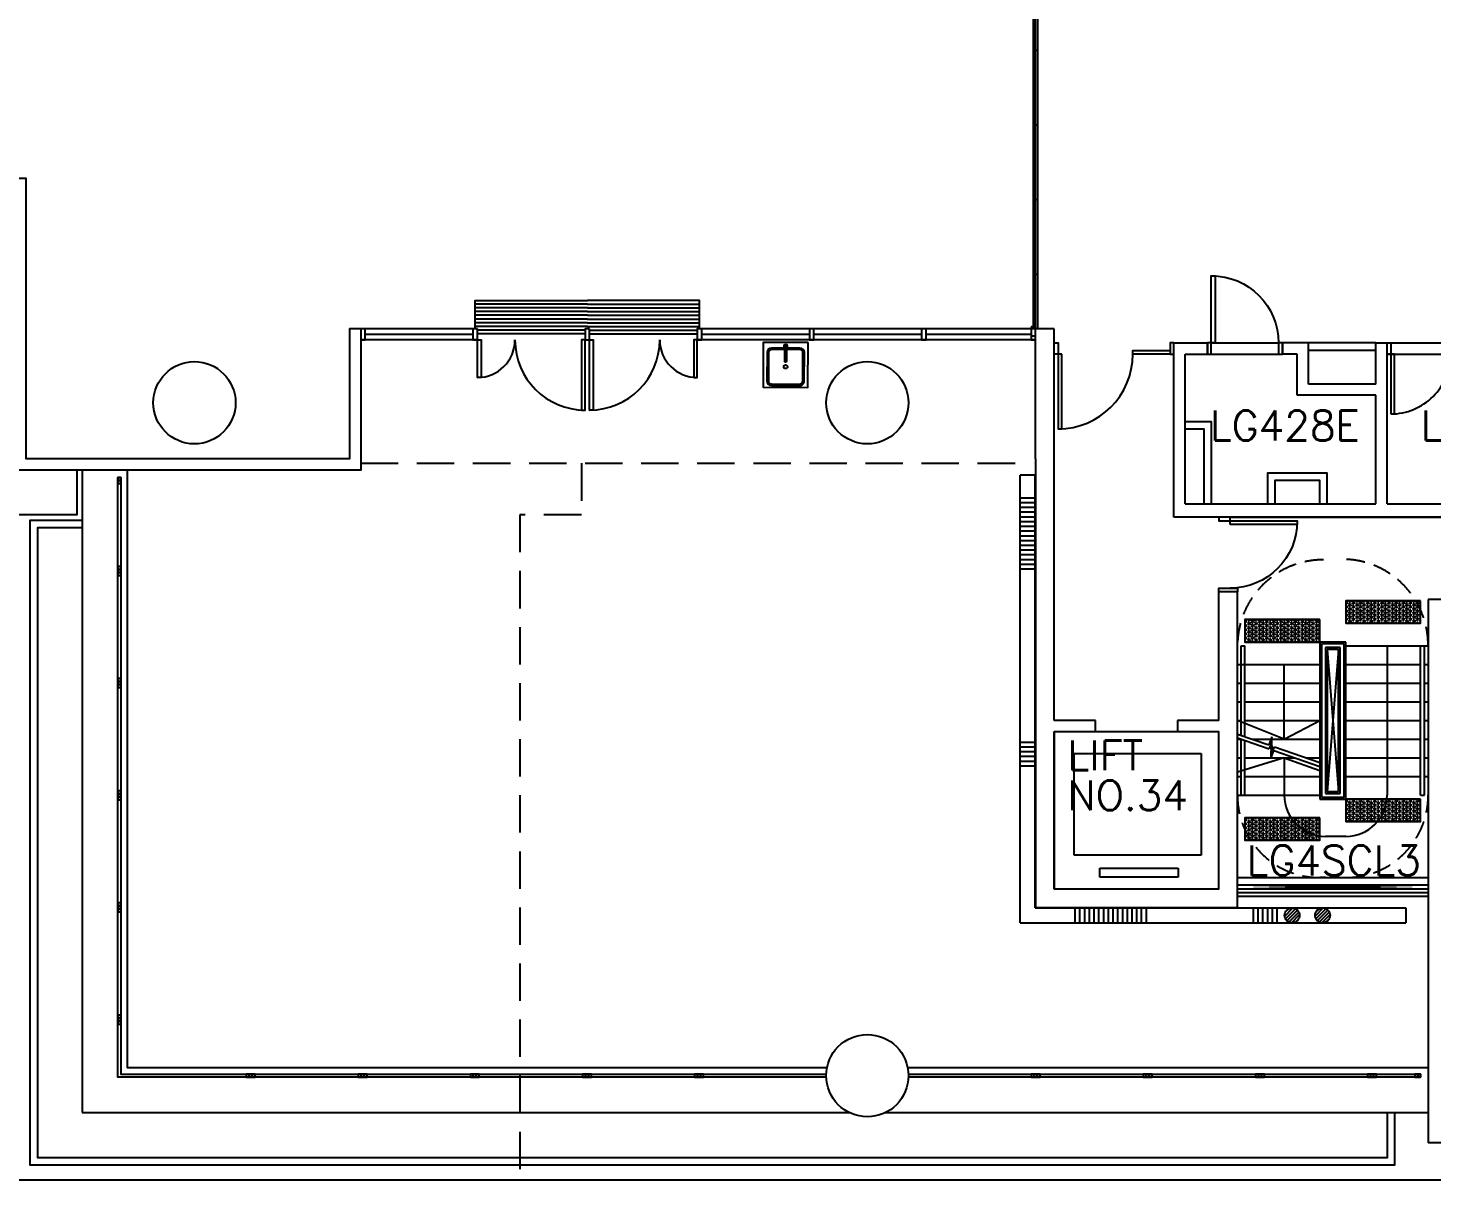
# Model space of a CAD drawing. Extents: x -163002 to 22103, y -98847 to 51643.
# Drawn here: x -122225 to -103449, y 5405 to 20812 of the extents above; entities that cross this region are included whole.
import ezdxf

# ---------------------------------------------------------------- set-up
doc = ezdxf.new("R2010")
doc.units = 0
doc.header["$LTSCALE"] = 1000
doc.header["$MEASUREMENT"] = 0
doc.linetypes.add('S2108a$0$DASHED', pattern=[0.75, 0.5, -0.25])
doc.linetypes.add('S2108a$0$HIDDEN', pattern=[0.375, 0.25, -0.125])
doc.layers.get('0').update_dxf_attribs({"linetype": 'CONTINUOUS'})
doc.layers.get('Defpoints').update_dxf_attribs({"linetype": 'CONTINUOUS'})
for name, color, linetype in [('S2108a$0$A-glaz', 1, 'CONTINUOUS'), ('S2108a$0$A-WallExt', 3, 'CONTINUOUS'), ('S2108a$0$buila', 14, 'S2108a$0$HIDDEN'), ('S2108a$0$dr', 1, 'CONTINUOUS'), ('S2108a$0$DR-PIPE', 1, 'CONTINUOUS'), ('S2108a$0$fence', 1, 'CONTINUOUS'), ('S2108a$0$Furn', 8, 'CONTINUOUS'), ('S2108a$0$glass-p', 1, 'CONTINUOUS'), ('S2108a$0$LG1$0$wall to be demolish', 7, 'CONTINUOUS'), ('S2108a$0$lift', 4, 'CONTINUOUS'), ('S2108a$0$ROOM-NO', 4, 'CONTINUOUS'), ('S2108a$0$stair', 1, 'CONTINUOUS'), ('S2108a$0$stru', 2, 'CONTINUOUS'), ('S2108a$0$tactile', 4, 'CONTINUOUS'), ('S2108a$0$TILE', 8, 'CONTINUOUS'), ('S2108a$0$txt1', 4, 'CONTINUOUS'), ('S2108a$0$txt2', 4, 'CONTINUOUS'), ('S2108a$0$wal', 3, 'CONTINUOUS'), ('S2108a$0$walc', 1, 'CONTINUOUS')]:
    doc.layers.add(name, color=color, linetype=linetype)
doc.styles.add('S2108a$0$STANDARD', font='SIMPLEX')

# ---------------------------------------------------------------- blocks, each defined once
blk = doc.blocks.new('S2108a$0$d900')
at = {"layer": 'S2108a$0$dr', "linetype": 'Continuous'}
for points in [[(-113866.8388767019, -86405.51010692862), (-113866.8388767019, -86355.51010692862), (-114766.8388767019, -86355.51010692862), (-114766.8388767019, -86405.51010692862)], [(-113716.8388767019, -86305.51010692862), (-113716.8388767019, -86355.51010692862), (-113866.8388767019, -86355.51010692862), (-113866.8388767019, -86305.51010692862)]]:
    blk.add_lwpolyline(points, close=True, dxfattribs=at)
blk.add_arc((-113866.8388767019, -86355.51010692862), 900, 180, 270, dxfattribs=at)
blk = doc.blocks.new('S2108a$0$sink')
blk.add_lwpolyline([(0, -300.1666666666642), (0, 300.1666666666642), (-600, 300.1666666666642), (-600, -300.1666666666642)], close=True)
for points in [[(-75, 12.5), (-75, 189.1095121826656, 0.4142135623730951), (-135, 249.1095121826656), (-515, 249.1095121826656, 0.414213562373095), (-575, 189.1095121826656), (-575, -190.8904878173307, 0.414213562373095), (-515, -250.8904878173344), (-135, -250.8904878173344, 0.4142135623731127), (-75, -190.8904878173344), (-75, -12.5)], [(-95, 12.50000000000364), (-95, 189.1095121826656, 0.4142135623730951), (-135, 229.1095121826656), (-515, 229.1095121826656, 0.414213562373095), (-555, 189.1095121826656), (-555.0000000000291, -190.8904878173016, 0.414213562373095), (-515, -230.8904878173344), (-135, -230.8904878173344, 0.414213562373095), (-95, -190.8904878173344), (-95, -12.5)]]:
    blk.add_lwpolyline(points, format="xyb")
blk.add_lwpolyline([(-50, 12.5, -0.9999999999999999), (-50, -12.5), (-250.0000000000146, -12.5, -0.9999999999999999), (-250.0000000000146, 12.50000000001455)], format="xyb", close=True)
blk.add_circle((-325, 0), 25)
for radius, start, end in [(25, 210.0000000000624, 149.9999999999376), (20, 218.6821874530209, 141.3178125469791)]:
    blk.add_arc((-50, 0), radius, start, end)
blk = doc.blocks.new('S2108a$0$A$C5BF86B9E')
at = {"layer": 'Defpoints'}
h = blk.add_hatch(dxfattribs=at)
h.set_pattern_fill('ANSI31', color=8, scale=20, angle=45, style=0)
h.set_pattern_definition([(0.0001044522138485313, (-304.8569320987954, 6275.507714608046), (0.0001157627252081905, -63.49999999989447), [])])
h.paths.add_polyline_path([(-204.8536574933969, 4479.269487071471), (-204.8555102769642, 5495.587619816573), (-4.85551027729889, 5495.587984423581), (-4.853657493731589, 4479.269851678479)])
h = blk.add_hatch(dxfattribs=at)
h.set_pattern_fill('ANSI31', color=8, scale=20, angle=45, style=0)
h.set_pattern_definition([(0.0001044522138485313, (-304.8580380427848, 1864.462386587265), (0.0001157627252081905, -63.49999999989447), [])])
h.paths.add_polyline_path([(-204.8580380429521, 1864.462568890771), (-204.8587534136495, 2256.869012652418), (-4.85875341398787, 2256.869377259429), (-4.858038043290435, 1864.462933497778)])
h = blk.add_hatch(dxfattribs=at)
h.set_pattern_fill('ANSI31', color=8, scale=20, angle=45, style=0)
h.set_pattern_definition([(90, (2269.570765078301, -292.1644262948503), (-63.49999999999999, 1.06581410364015e-14), [])])
h.paths.add_polyline_path([(473.3323552352376, -192.1644262948512), (1489.650487982028, -192.1644262948503), (1489.650487982028, 7.835573705147908), (473.3323552352376, 7.835573705147908)])
h = blk.add_hatch(dxfattribs=at)
h.set_pattern_fill('ANSI31', color=8, scale=20, angle=45, style=0)
h.set_pattern_definition([(90, (2876.220646569389, -292.1644262948485), (-63.49999999999999, 1.06581410364015e-14), [])])
h.paths.add_polyline_path([(2876.220646569389, -192.1644262948485), (3268.627090331687, -192.1644262948485), (3268.627090331691, 7.835573705146089), (2876.220646569389, 7.835573705146089)])
at = {"layer": 'S2108a$0$DR-PIPE'}
h = blk.add_hatch(dxfattribs=at)
h.set_pattern_fill('ANSI31', color=8, scale=10, style=0)
h.set_pattern_definition([(45, (188224.7869452004, -11327.61308832254), (-22.45064030267288, 22.45064030267288), [])])
h.paths.add_polyline_path([(3330.821233791561, -92.01692977220591, 1), (3530.821233791561, -92.01692977220591, 1)])
h = blk.add_hatch(dxfattribs=at)
h.set_pattern_fill('ANSI31', color=8, scale=10, style=0)
h.set_pattern_definition([(45, (188632.5996433528, -11327.61308832254), (-22.45064030267288, 22.45064030267288), [])])
h.paths.add_polyline_path([(3738.633931944059, -92.01692977220591, 1), (3938.633931944059, -92.01692977220591, 1)])
for p, q in [((-4.863341146032326, 5797.852105849135), (-204.8633411462943, 5797.852105849131)), ((-204.8524211387848, -192.1644262948521), (-204.8633411462943, 5797.852105849131)), ((-4.852785745461006, 7.835573705147908), (-4.86334300058661, 5798.869392481865)), ((0, 5748.057744311085), (0, 5798.869392481865)), ((-4.852785745461006, 7.835573705147908), (4950.140794234525, 7.835573705149727)), ((4950.140794234496, 7.835573705149727), (4950.140794234496, -192.1644262948466)), ((-204.8524211387848, -192.1644262948521), (4950.140794234496, -192.1644262948466))]:
    blk.add_line(p, q, dxfattribs=at)
at = {"layer": 'S2108a$0$DR-PIPE', "color": 8}
for centre in [(3430.821233791561, -92.01692977220591), (3838.633931944059, -92.01692977220591)]:
    blk.add_circle(centre, 100, dxfattribs=at)
blk = doc.blocks.new('S2108a$0$A$C574D05F9')
at = {"layer": 'S2108a$0$dr', "linetype": 'Continuous'}
for points in [[(0, -4.825778887607157e-08), (50, -4.825778887607157e-08), (50, -150.0024456896954), (0, -150.0024456896954)], [(100, -150.0024456896954), (50, -150.0024456896954), (49.9999999999709, -1150.002445689695), (99.9999999999709, -1150.002445689695)], [(1549.999999999942, -100.0024456896954), (1549.999999999942, -150.0024456896954), (1049.999999999942, -150.0024456897243), (1049.999999999942, -100.0024456897243)], [(1599.999999999942, -4.825778887607157e-08), (1549.999999999942, -4.825778887607157e-08), (1549.999999999942, -150.0024456896954), (1599.999999999942, -150.0024456896954)]]:
    blk.add_lwpolyline(points, close=True, dxfattribs=at)
blk.add_arc((49.9999999999709, -150.0024456896954), 1000, 270, 0, dxfattribs=at)
blk = doc.blocks.new('S2108a')
at = {"layer": 'S2108a$0$tactile'}
h = blk.add_hatch(dxfattribs=at)
h.set_pattern_fill('HEX', color=9, scale=5, angle=180, style=0)
h.set_pattern_definition([(180, (-207933.4689056548, 25840.78497743899), (-3.367214368660623e-15, -27.4963), [15.875, -31.75]), (299.9999999999999, (-207933.4689056548, 25840.78497743899), (23.81249431007806, 13.74814999999999), [15.87499999999999, -31.74999999999998]), (240, (-207949.3439056548, 25840.78497743899), (23.81249431007806, -13.74815), [15.875, -31.75])])
h.paths.add_polyline_path([(-103599.9, 13150.0999504491), (-104599.9, 13150.0999504491), (-104599.9, 12850.0999504491), (-103599.9, 12850.0999504491)])
h = blk.add_hatch(dxfattribs=at)
h.set_pattern_fill('HEX', color=9, scale=5, angle=180, style=0)
h.set_pattern_definition([(180, (-209283.4689140524, 25590.78497743902), (-3.367214368660623e-15, -27.4963), [15.875, -31.75]), (299.9999999999999, (-209283.4689140524, 25590.78497743902), (23.81249431007806, 13.74814999999999), [15.87499999999999, -31.74999999999998]), (240, (-209299.3439140524, 25590.78497743902), (23.81249431007806, -13.74815), [15.875, -31.75])])
h.paths.add_polyline_path([(-104949.9000083976, 12900.09995044913), (-105949.9000083976, 12900.09995044913), (-105949.9000083976, 12600.09995044913), (-104949.9000083976, 12600.09995044913)])
h = blk.add_hatch(dxfattribs=at)
h.set_pattern_fill('HEX', color=9, scale=5, angle=180, style=0)
h.set_pattern_definition([(180, (-207933.4689056548, 23190.78497743899), (-3.367214368660623e-15, -27.4963), [15.875, -31.75]), (299.9999999999999, (-207933.4689056548, 23190.78497743899), (23.81249431007806, 13.74814999999999), [15.87499999999999, -31.74999999999998]), (240, (-207949.3439056548, 23190.78497743899), (23.81249431007806, -13.74815), [15.875, -31.75])])
h.paths.add_polyline_path([(-103599.9, 10500.0999504491), (-104599.9, 10500.0999504491), (-104599.9, 10200.0999504491), (-103599.9, 10200.0999504491)])
h = blk.add_hatch(dxfattribs=at)
h.set_pattern_fill('HEX', color=9, scale=5, angle=180, style=0)
h.set_pattern_definition([(180, (-209283.4688964174, 22940.78497743902), (-3.367214368660623e-15, -27.4963), [15.875, -31.75]), (299.9999999999999, (-209283.4688964174, 22940.78497743902), (23.81249431007806, 13.74814999999999), [15.87499999999999, -31.74999999999998]), (240, (-209299.3438964174, 22940.78497743902), (23.81249431007806, -13.74815), [15.875, -31.75])])
h.paths.add_polyline_path([(-104949.8999907626, 10250.09995044913), (-105949.8999907626, 10250.09995044913), (-105949.8999907626, 9950.09995044913), (-104949.8999907626, 9950.09995044913)])
at = {"layer": 'S2108a$0$A-glaz'}
for p, q in [((-108719.8445069796, 16790.2017809893), (-108719.8387618815, 25580.10000000002)), ((-108779.8387618815, 16813.74347785798), (-108779.8387618815, 25520.10000000001)), ((-108749.8387618815, 16693.61796421528), (-108749.8387618815, 25520.10000000001)), ((-108719.8387618816, 20513.8985166638), (-108779.8387618815, 20513.8985166638)), ((-108719.8387618816, 19513.8985166638), (-108779.8387618815, 19513.8985166638)), ((-108719.8387618816, 18513.8985166638), (-108779.8387618815, 18513.8985166638)), ((-108719.8387618816, 17513.8985166638), (-108779.8387618815, 17513.89851666381)), ((-116214.9, 16790.10000000001), (-117774.9, 16790.10000000001)), ((-116274.9, 16715.10000000001), (-117714.9, 16715.10000000001)), ((-108809.91899769, 16790.10000000001), (-113274.9, 16790.10000000001)), ((-111774.9000000001, 16715.10000000001), (-113214.9, 16715.10000000001)), ((-110274.9, 16715.10000000001), (-111714.9000000001, 16715.10000000001)), ((-108809.9023187514, 16715.10000000001), (-110214.9, 16715.10000000001)), ((-108749.8856398128, 16790.10000000001), (-108749.91899769, 16790.10000000001)), ((-108749.8856398128, 16715.10000000001), (-108749.9023187514, 16715.10000000001)), ((-116214.9, 16640.10000000001), (-117774.9, 16640.10000000001)), ((-108749.8856398128, 16640.10000000001), (-113274.9, 16640.10000000001))]:
    blk.add_line(p, q, dxfattribs=at)
for points in [[(-117714.9, 16790.10000000001), (-117774.9, 16790.10000000001), (-117774.9, 16640.10000000001), (-117714.9, 16640.10000000001)], [(-116214.9, 16790.10000000001), (-116274.9, 16790.10000000001), (-116274.9, 16640.10000000001), (-116214.9, 16640.10000000001)], [(-114714.9000000001, 16790.10000000001), (-114774.9000000001, 16790.10000000001), (-114774.9, 16640.10000000001), (-114714.9, 16640.10000000001)], [(-113214.9, 16790.10000000001), (-113274.9, 16790.10000000001), (-113274.9, 16640.10000000001), (-113214.9, 16640.10000000001)], [(-111714.9000000001, 16790.10000000001), (-111774.9000000001, 16790.10000000001), (-111774.9, 16640.10000000001), (-111714.9, 16640.10000000001)], [(-110214.9, 16790.10000000001), (-110274.9, 16790.10000000001), (-110274.9, 16640.10000000001), (-110214.9, 16640.10000000001)], [(-108749.8856398128, 16790.10000000001), (-108809.8856398128, 16790.10000000001), (-108809.8856398128, 16640.10000000001), (-108749.8856398128, 16640.10000000001)], [(-108809.7856398128, 16813.74347785798), (-108809.7856398128, 16693.74347785798), (-108749.7856398128, 16693.74347785798), (-108749.7856398128, 16813.74347785798)]]:
    blk.add_lwpolyline(points, close=True, dxfattribs=at)
for centre, radius, start, end in [((-116214.9000000762, 16640.10000000002), 502.2987159433176, 270, 0), ((-114774.9000000001, 16640.10000000003), 937.7012841328152, 180, 270), ((-114714.9, 16640.10000000003), 937.7012841328152, 270, 0), ((-113274.8999999239, 16640.10000000002), 502.2987159433176, 180, 270)]:
    blk.add_arc(centre, radius, start, end, dxfattribs=at)
at = {"layer": 'S2108a$0$A-WallExt'}
for p, q in [((-108749.8972200717, 15050.11549524163), (-108749.9001791265, 16789.97448865232)), ((-108499.9069076889, 16790.11486949247), (-108749.8856398128, 16790.10000000001)), ((-108499.9096107463, 14900.09999999998), (-108499.8934749989, 16790.11487029149)), ((-106899.9406495216, 14269.96402830064), (-106899.9406495215, 16599.9919835795)), ((-106049.9, 9050.09995044913), (-106049.91712377, 13270.05665092351)), ((-102224.900000005, 13170.06088939581), (-103499.8999999999, 13170.05741682067)), ((-101249.9, 5900.10077752188), (-103499.9, 5900.101193749169))]:
    blk.add_line(p, q, dxfattribs=at)
blk.add_lwpolyline([(-107949.9, 11400.10000000006), (-108499.8993447301, 11400.0995631548), (-108499.8993447301, 9300.099563154803), (-106299.9, 9300.099999999999), (-106299.9, 11400.10000000006), (-106849.8587104851, 11400.10000000006)], dxfattribs=at)
at = {"layer": 'S2108a$0$buila', "linetype": 'S2108a$0$DASHED'}
blk.add_line((-117774.9000000001, 14990.09999999988), (-108774.8856398128, 14990.08480688033), dxfattribs=at)
blk.add_lwpolyline([(-114824.900049526, 14990.10015723301), (-114824.9000453383, 14300.10000250717), (-115649.9000477448, 14300.10000250718), (-115649.8999972169, 5405.102777638997), (-98049.89985218008, 5405.1029114321), (-98049.89985218005, 5605.102505240758)], dxfattribs=at)
at = {"layer": 'S2108a$0$dr', "linetype": 'ByBlock'}
for p, q in [((-106399.9524782024, 16599.99315776213), (-105500.0253067333, 16600.21767314347)), ((-104049.9703212625, 16600.06195015409), (-103149.968103324, 16600.28646553542)), ((-106399.9524782024, 16449.99315776213), (-105499.950260264, 16450.21771068996)), ((-104049.8952747931, 16450.06195015409), (-103149.8930568547, 16450.28650308192))]:
    blk.add_line(p, q, dxfattribs=at)
at = {"layer": 'S2108a$0$dr'}
for p, q in [((-104199.9040718166, 16600.18835364554), (-105099.9040718166, 16600.18835364554)), ((-104949.9072598884, 16600.32460236576), (-104949.9072598884, 16600.19183707772)), ((-104199.9040718166, 16500.18835364555), (-105099.9040718166, 16500.18835364554)), ((-105999.8999717746, 12550.0999210574), (-105949.8999717746, 12550.09992105743)), ((-105999.8999717746, 10550.09991965786), (-105949.8999717746, 10550.09991965786)), ((-103599.9, 10550.0999504491), (-103549.9, 10550.0999504491))]:
    blk.add_line(p, q, dxfattribs=at)
at = {"layer": 'S2108a$0$dr', "linetype": 'Continuous'}
blk.add_line((-103999.9040718166, 15650.20669572811), (-103949.9040718166, 15650.20669572811), dxfattribs=at)
at = {"layer": 'S2108a$0$dr', "linetype": 'S2108a$0$HIDDEN', "ltscale": 0.5}
blk.add_line((-104685.0269236343, 9448.966850252898), (-104949.9, 9448.966873555091), dxfattribs=at)
at = {"layer": 'S2108a$0$dr', "linetype": 'Continuous'}
for points in [[(-116214.9000000762, 16640.10000000002), (-116166.9000000737, 16640.10000000002), (-116166.9000000737, 16140.09999996195), (-116214.9000000762, 16140.09999996195)], [(-114774.9000000001, 16640.10000000002), (-114822.9000000026, 16640.10000000002), (-114822.9000000026, 15702.39871586721), (-114774.9000000001, 15702.39871586721)], [(-114714.9, 16640.10000000002), (-114666.8999999975, 16640.10000000002), (-114666.8999999975, 15702.39871586721), (-114714.9, 15702.39871586721)], [(-113274.8999999239, 16640.10000000002), (-113322.8999999264, 16640.10000000002), (-113322.8999999264, 16140.09999996195), (-113274.8999999239, 16140.09999996195)], [(-105449.950260264, 16600.21771068995), (-105499.950260264, 16600.21771068995), (-105499.950260264, 16450.21771068995), (-105449.950260264, 16450.21771068995)], [(-105449.950260264, 16600.21771068996), (-105499.950260264, 16600.21771068996), (-105499.950260264, 16450.21771068996), (-105449.950260264, 16450.21771068996)], [(-104049.9040718166, 16600.21771069), (-103999.9040718166, 16600.21771069), (-103999.9040718166, 16450.21771069), (-104049.9040718166, 16450.21771069)], [(-104049.9040718167, 16600.21771068994), (-103999.9040718167, 16600.21771068994), (-103999.9040718167, 16450.21771068994), (-104049.9040718167, 16450.21771068994)], [(-106299.9096107421, 13270.05712120805), (-106299.9096107421, 13320.05712120805), (-106049.9170297103, 13320.05665092334), (-106049.9170297103, 13270.05665092334)]]:
    blk.add_lwpolyline(points, close=True, dxfattribs=at)
for points in [[(-103949.9040718166, 15650.20669572811), (-103949.9040718166, 16450.21771069), (-103999.9040718166, 16450.21771069), (-103999.9040718166, 15650.20669572811)], [(-103949.9040718167, 15650.20669572811), (-103949.9040718167, 16450.21771068994), (-103999.9040718167, 16450.21771068994), (-103999.9040718167, 15650.20669572811)]]:
    blk.add_lwpolyline(points, dxfattribs=at)
at = {"layer": 'S2108a$0$dr', "linetype": 'S2108a$0$HIDDEN'}
blk.add_lwpolyline([(-106051.033076894, 10550.09991965783, 0.4142135284155721), (-104949.9000968721, 9448.966873555095), (-104599.9, 9448.966873555091, 0.4142135541828382), (-103498.7669231059, 10550.09991965783)], format="xyb", dxfattribs=at)
at = {"layer": 'S2108a$0$dr', "linetype": 'Continuous'}
blk.add_arc((-103999.9040893213, 16450.21775260403), 800.0110568759158, 270.0000012536609, 0.01415363393451361, dxfattribs=at)
at = {"layer": 'S2108a$0$fence'}
for p, q in [((-120899.9029397473, 14900.09999999997), (-120899.9029000124, 6905.099936535328)), ((-121499.9000499668, 14225.1), (-121499.9000018987, 6305.102780334849)), ((-111539.7842526314, 6905.099970288423), (-120899.9029000124, 6905.099936535328)), ((-103499.9, 6905.099999280681), (-110460.0157481257, 6905.099974182127)), ((-121499.9000018987, 6305.102780334849), (-111239.6452958369, 6305.102835236383)), ((-110760.1546984085, 6305.102838023464), (-103499.9, 6305.102878839603))]:
    blk.add_line(p, q, dxfattribs=at)
for points in [[(-121574.9000540628, 14899.98280496467), (-121574.900050422, 14300.09999999999), (-122399.9000528285, 14300.1), (-122399.9000023006, 5405.102775131819), (-98049.89985218008, 5405.1029114321), (-98049.89985218005, 5605.102505240758)], [(-121499.9000540628, 14899.98280541986), (-121499.9000499668, 14225.1), (-122199.9000560733, 14225.10000000001), (-122199.900007141, 5605.102776292429), (-103944.9000003951, 5605.10287825361), (-103944.9000044378, 6305.10287825361)], [(-121499.9000499668, 14125.1), (-122099.9000518094, 14125.10000000001), (-122099.9000040589, 5705.102776869951), (-104044.9000009727, 5705.102877696715), (-104044.9000044378, 6305.102877676088)]]:
    blk.add_lwpolyline(points, dxfattribs=at)
at = {"layer": 'S2108a$0$glass-p', "linetype": 'Continuous'}
for points in [[(-111549.5362422508, 6780.099969891035), (-121024.9028993911, 6780.099935678149), (-121024.9029392503, 14800.10007213093), (-120984.9029392503, 14800.10007095958), (-120984.90289959, 6820.099935952447), (-111549.5362444398, 6820.099969950421)], [(-110450.2637557042, 6820.099973911373), (-103599.9, 6820.099998594938), (-103599.9, 6780.099998594938), (-110450.2637576047, 6780.099973860199)]]:
    blk.add_lwpolyline(points, dxfattribs=at)
at = {"layer": 'S2108a$0$glass-p'}
for points in [[(-120984.9029128598, 14800.10007213093), (-121024.9029128598, 14800.10007213093), (-121024.9029128598, 14760.10012844617), (-120984.9029128598, 14760.10012844617)], [(-120984.9029128598, 14760.10012844617), (-121024.9029128598, 14760.10012844617), (-121024.9029128598, 14720.10018476142), (-120984.9029128598, 14720.10018476142)], [(-120984.9029069455, 13610.09986803325), (-121024.9029069455, 13610.09986803325), (-121024.9029069455, 13570.09992434849), (-120984.9029069455, 13570.09992434849)], [(-120984.9029069455, 13570.09992434849), (-121024.9029069455, 13570.09992434849), (-121024.9029069455, 13530.09998066373), (-120984.9029069455, 13530.09998066373)], [(-120984.9029069455, 13530.09998066373), (-121024.9029069455, 13530.09998066373), (-121024.9029069455, 13490.10003697898), (-120984.9029069455, 13490.10003697898)], [(-120984.9029069455, 12110.09986803325), (-121024.9029069455, 12110.09986803325), (-121024.9029069455, 12070.09992434849), (-120984.9029069455, 12070.09992434849)], [(-120984.9029069455, 12070.09992434849), (-121024.9029069455, 12070.09992434849), (-121024.9029069455, 12030.09998066373), (-120984.9029069455, 12030.09998066373)], [(-120984.9029069455, 12030.09998066373), (-121024.9029069455, 12030.09998066373), (-121024.9029069455, 11990.10003697898), (-120984.9029069455, 11990.10003697898)], [(-120984.9029069455, 10610.09986803325), (-121024.9029069455, 10610.09986803325), (-121024.9029069455, 10570.09992434849), (-120984.9029069455, 10570.09992434849)], [(-120984.9029069455, 10570.09992434849), (-121024.9029069455, 10570.09992434849), (-121024.9029069455, 10530.09998066373), (-120984.9029069455, 10530.09998066373)], [(-120984.9029069455, 10530.09998066373), (-121024.9029069455, 10530.09998066373), (-121024.9029069455, 10490.10003697898), (-120984.9029069455, 10490.10003697898)], [(-120984.9029069455, 9110.099868033249), (-121024.9029069455, 9110.099868033249), (-121024.9029069455, 9070.099924348491), (-120984.9029069455, 9070.099924348491)], [(-120984.9029069455, 9070.099924348491), (-121024.9029069455, 9070.099924348491), (-121024.9029069455, 9030.099980663734), (-120984.9029069455, 9030.099980663734)], [(-120984.9029069455, 9030.099980663734), (-121024.9029069455, 9030.099980663734), (-121024.9029069455, 8990.100036978976), (-120984.9029069455, 8990.100036978976)], [(-120984.9029069455, 7610.099868033248), (-121024.9029069455, 7610.099868033248), (-121024.9029069455, 7570.09992434849), (-120984.9029069455, 7570.09992434849)], [(-120984.9029069455, 7570.09992434849), (-121024.9029069455, 7570.09992434849), (-121024.9029069455, 7530.099980663733), (-120984.9029069455, 7530.099980663733)], [(-120984.9029069455, 7530.099980663733), (-121024.9029069455, 7530.099980663733), (-121024.9029069455, 7490.100036978975), (-120984.9029069455, 7490.100036978975)], [(-119269.9000546097, 6820.102080919619), (-119309.9000546097, 6820.102080919619), (-119309.9000546097, 6780.102137234861), (-119269.9000546097, 6780.102137234861)], [(-119229.9000546097, 6820.09989153486), (-119269.9000546097, 6820.09989153486), (-119269.9000546097, 6780.099947850103), (-119229.9000546098, 6780.099947850103)], [(-119189.9000546098, 6820.102022536025), (-119229.9000546098, 6820.102022536025), (-119229.9000546098, 6780.102078851268), (-119189.9000546098, 6780.102078851268)], [(-117769.9000546097, 6820.102080919619), (-117809.9000546097, 6820.102080919619), (-117809.9000546097, 6780.102137234861), (-117769.9000546097, 6780.102137234861)], [(-117729.9000546097, 6820.09989153486), (-117769.9000546097, 6820.09989153486), (-117769.9000546097, 6780.099947850103), (-117729.9000546098, 6780.099947850103)], [(-117689.9000546098, 6820.102022536025), (-117729.9000546098, 6820.102022536025), (-117729.9000546098, 6780.102078851268), (-117689.9000546098, 6780.102078851268)], [(-116269.9000546097, 6820.09989153486), (-116309.9000546097, 6820.09989153486), (-116309.9000546097, 6780.099947850103), (-116269.9000546097, 6780.099947850103)], [(-116229.9000546097, 6820.09989153486), (-116269.9000546097, 6820.09989153486), (-116269.9000546097, 6780.099947850103), (-116229.9000546098, 6780.099947850103)], [(-116189.9000546098, 6820.099833151266), (-116229.9000546098, 6820.099833151266), (-116229.9000546098, 6780.099889466509), (-116189.9000546098, 6780.099889466509)], [(-114769.9000546097, 6820.102080919619), (-114809.9000546097, 6820.102080919619), (-114809.9000546097, 6780.102137234861), (-114769.9000546097, 6780.102137234861)], [(-114729.9000546097, 6820.09989153486), (-114769.9000546097, 6820.09989153486), (-114769.9000546097, 6780.099947850103), (-114729.9000546098, 6780.099947850103)], [(-114689.9000546098, 6820.102022536025), (-114729.9000546098, 6820.102022536025), (-114729.9000546098, 6780.102078851268), (-114689.9000546098, 6780.102078851268)], [(-113269.9000546097, 6820.102080919619), (-113309.9000546097, 6820.102080919619), (-113309.9000546097, 6780.102137234861), (-113269.9000546097, 6780.102137234861)], [(-113229.9000546097, 6820.09989153486), (-113269.9000546097, 6820.09989153486), (-113269.9000546097, 6780.099947850103), (-113229.9000546098, 6780.099947850103)], [(-113189.9000546098, 6820.102022536025), (-113229.9000546098, 6820.102022536025), (-113229.9000546098, 6780.102078851268), (-113189.9000546098, 6780.102078851268)], [(-108769.9000546097, 6820.102080919619), (-108809.9000546097, 6820.102080919619), (-108809.9000546097, 6780.102137234861), (-108769.9000546097, 6780.102137234861)], [(-108729.9000546097, 6820.09989153486), (-108769.9000546097, 6820.09989153486), (-108769.9000546097, 6780.099947850103), (-108729.9000546098, 6780.099947850103)], [(-108689.9000546098, 6820.102022536025), (-108729.9000546098, 6820.102022536025), (-108729.9000546098, 6780.102078851268), (-108689.9000546098, 6780.102078851268)], [(-107269.9000546097, 6820.102080919619), (-107309.9000546097, 6820.102080919619), (-107309.9000546097, 6780.102137234861), (-107269.9000546097, 6780.102137234861)], [(-107229.9000546097, 6820.09989153486), (-107269.9000546097, 6820.09989153486), (-107269.9000546097, 6780.099947850103), (-107229.9000546098, 6780.099947850103)], [(-107189.9000546098, 6820.102022536025), (-107229.9000546098, 6820.102022536025), (-107229.9000546098, 6780.102078851268), (-107189.9000546098, 6780.102078851268)], [(-105769.9000546097, 6820.102080919619), (-105809.9000546097, 6820.102080919619), (-105809.9000546097, 6780.102137234861), (-105769.9000546097, 6780.102137234861)], [(-105729.9000546097, 6820.09989153486), (-105769.9000546097, 6820.09989153486), (-105769.9000546097, 6780.099947850103), (-105729.9000546098, 6780.099947850103)], [(-105689.9000546098, 6820.102022536025), (-105729.9000546098, 6820.102022536025), (-105729.9000546098, 6780.102078851268), (-105689.9000546098, 6780.102078851268)], [(-104269.9000546097, 6820.102080919619), (-104309.9000546097, 6820.102080919619), (-104309.9000546097, 6780.102137234861), (-104269.9000546097, 6780.102137234861)], [(-104229.9000546097, 6820.09989153486), (-104269.9000546097, 6820.09989153486), (-104269.9000546097, 6780.099947850103), (-104229.9000546098, 6780.099947850103)], [(-104189.9000546098, 6820.102022536025), (-104229.9000546098, 6820.102022536025), (-104229.9000546098, 6780.102078851268), (-104189.9000546098, 6780.102078851268)], [(-103639.9, 6820.100000663289), (-103679.9, 6820.100000663289), (-103679.9, 6780.100056978532), (-103639.9, 6780.100056978532)], [(-103599.9, 6820.097811278531), (-103639.9, 6820.097811278531), (-103639.9, 6780.097867593773), (-103599.9, 6780.097867593773)]]:
    blk.add_lwpolyline(points, close=True, dxfattribs=at)
at = {"layer": 'S2108a$0$LG1$0$wall to be demolish', "color": 1, "linetype": 'S2108a$0$HIDDEN'}
for centre, start, end in [((-104649.9228107872, 12557.1839614246), 0, 90), ((-104899.9, 12550.09991965786), 90, 180)]:
    blk.add_arc(centre, 1150, start, end, dxfattribs=at)
at = {"layer": 'S2108a$0$lift'}
for p, q in [((-106733.5718014527, 11400.10000000006), (-107949.9, 11400.10000000006)), ((-108233.5718014527, 9747.022853574214), (-108233.5718014527, 11106.94340814996)), ((-108233.5718014527, 11106.94340814996), (-106533.5718014527, 11106.94340814996)), ((-106533.5718014527, 11106.94340814996), (-106533.5718014527, 9747.022853574214)), ((-106533.5718014527, 9747.022853574214), (-108233.5718014527, 9747.022853574214)), ((-107889.3489203377, 9454.922219377848), (-107889.3489203377, 9574.922219377848)), ((-107889.3489203377, 9574.922219377848), (-106843.5718014527, 9574.922219377848)), ((-106843.5718014527, 9454.922219377848), (-107889.3489203377, 9454.922219377848)), ((-106843.5718014527, 9574.922219377848), (-106843.5718014527, 9454.922219377848))]:
    blk.add_line(p, q, dxfattribs=at)
at = {"layer": 'S2108a$0$stair'}
for p, q in [((-105999.8999717746, 11352.06615204024), (-105999.8999717746, 12550.0999210574)), ((-105949.8999717746, 11334.82477272989), (-105949.8999717746, 12550.09992105743)), ((-104624.9, 12575.09995044907), (-104924.9, 12575.09995044913)), ((-104924.9, 12575.09995044913), (-104924.9, 10525.09995044907)), ((-104674.9, 12525.09995044907), (-104874.9, 12525.09995044913)), ((-104874.9, 12525.09995044913), (-104874.9, 10575.09995044907)), ((-104674.9, 10575.09995044913), (-104674.9, 12525.09995044907)), ((-104624.9, 10525.09995044913), (-104624.9, 12575.09995044907)), ((-104599.9, 12550.0999504491), (-103499.9, 12550.0999504491)), ((-103599.9, 10550.0999504491), (-103599.9, 12550.0999504491)), ((-103549.9, 10550.0999504491), (-103549.9, 12550.0999504491)), ((-103499.9, 12550.0999504491), (-103499.8999999999, 10550.09995044925)), ((-106049.9, 12300.09991965783), (-104949.9, 12300.09995044913)), ((-104599.9, 12300.09995044913), (-103599.9, 12300.09995044913)), ((-103549.9, 12300.09995044913), (-103499.9, 12300.0999504491)), ((-106049.9, 12050.09991965783), (-105999.8999717746, 12050.09991965783)), ((-105949.8999717746, 12050.0999196578), (-104949.9, 12050.09995044913)), ((-104599.9, 12050.09995044913), (-103599.9, 12050.09995044913)), ((-103549.9, 12050.09995044913), (-103499.9, 12050.0999504491)), ((-106049.9, 11800.09991965783), (-105999.8999717746, 11800.09991965783)), ((-105949.8999717746, 11800.0999196578), (-104949.9, 11800.09995044913)), ((-104599.9, 11800.09995044913), (-103599.9, 11800.09995044913)), ((-103549.9, 11800.09995044913), (-103499.9, 11800.0999504491)), ((-106049.9, 11550.09991965783), (-105999.8999717746, 11550.09991965783)), ((-105999.8999717746, 11352.06615204024), (-105999.8999717746, 11550.09995044913)), ((-105949.8999717746, 11550.09995044913), (-104949.9, 11550.09995044913)), ((-105949.8999717746, 11334.8247727299), (-105949.8999717746, 11550.099960182)), ((-104599.9, 11550.09995044913), (-103599.9, 11550.09995044913)), ((-103549.9, 11550.09995044913), (-103499.9, 11550.0999504491)), ((-106049.9, 11300.09991965783), (-105999.8999717747, 11300.09991965783)), ((-105999.8999717746, 10550.09991965786), (-105999.8999717746, 11299.17697393618)), ((-105949.8999717746, 10550.09991965786), (-105949.8999717746, 11281.93559462584)), ((-105849.1979871603, 11300.0999504491), (-104949.9, 11300.09995044913)), ((-104599.9, 11300.09995044913), (-103599.9, 11300.09995044913)), ((-103549.9, 11300.09995044913), (-103499.9, 11300.0999504491)), ((-106049.9, 11050.09991965783), (-105999.8999717746, 11050.09991965783)), ((-105949.8999717746, 11050.09991965783), (-105277.5765744023, 11050.09994035955)), ((-105124.1979715963, 11050.09994508227), (-104949.9, 11050.09995044913)), ((-105124.1979715963, 11050.09994508227), (-104949.9, 11050.09995044913)), ((-104599.9, 11050.09995044913), (-103599.9, 11050.09995044913)), ((-103549.9, 11050.09995044913), (-103499.9, 11050.0999504491)), ((-106049.9, 10800.09991965783), (-105999.8999717746, 10800.09991965783)), ((-105949.8999717746, 10800.09991965786), (-104949.9, 10800.09995044913)), ((-104599.9, 10800.09995044913), (-103599.9, 10800.09995044913)), ((-103549.9, 10800.09995044913), (-103499.9, 10800.0999504491)), ((-106049.9, 10550.09991965783), (-105999.8999717746, 10550.09991965786)), ((-105949.8999717746, 10550.09991965786), (-104949.9, 10550.09995044913)), ((-104924.9, 10525.09995044907), (-104624.9, 10525.09995044913)), ((-104874.9, 10575.09995044907), (-104674.9, 10575.09995044913))]:
    blk.add_line(p, q, dxfattribs=at)
at = {"layer": 'S2108a$0$stru', "linetype": 'Continuous'}
for centre in [(-119999.9, 15800.09999999778), (-110999.8999999999, 15800.09999999787), (-110999.8999999999, 6800.099999997846)]:
    blk.add_circle(centre, 550, dxfattribs=at)
at = {"layer": 'S2108a$0$tactile'}
for points in [[(-103599.9, 13150.0999504491), (-104599.9, 13150.0999504491), (-104599.9, 12850.0999504491), (-103599.9, 12850.0999504491)], [(-104949.9000083976, 12900.09995044913), (-105949.9000083976, 12900.09995044913), (-105949.9000083976, 12600.09995044913), (-104949.9000083976, 12600.09995044913)], [(-103599.9, 10500.0999504491), (-104599.9, 10500.0999504491), (-104599.9, 10200.0999504491), (-103599.9, 10200.0999504491)], [(-104949.8999907626, 10250.09995044913), (-105949.8999907626, 10250.09995044913), (-105949.8999907626, 9950.09995044913), (-104949.8999907626, 9950.09995044913)]]:
    blk.add_lwpolyline(points, close=True, dxfattribs=at)
at = {"layer": 'S2108a$0$TILE', "linetype": 'Continuous'}
for p, q in [((-114744.8584924351, 17120.10000000001), (-116244.8584924351, 17120.10000000001)), ((-114744.8584924351, 17120.10000000001), (-113244.8584924351, 17120.10000000001)), ((-114744.8584924351, 17070.10000000001), (-116244.8584924351, 17070.10000000001)), ((-114744.8584924351, 17020.10000000001), (-116244.8584924351, 17020.10000000001)), ((-114744.8584924351, 16970.10000000001), (-116244.8584924351, 16970.10000000001)), ((-114744.8584924351, 16920.10000000001), (-116244.8584924351, 16920.10000000001)), ((-114744.8584924351, 17070.10000000001), (-113244.8584924351, 17070.10000000001)), ((-114744.8584924351, 17020.10000000001), (-113244.8584924351, 17020.10000000001)), ((-114744.8584924351, 16970.10000000001), (-113244.8584924351, 16970.10000000001)), ((-114744.8584924351, 16920.10000000001), (-113244.8584924351, 16920.10000000001)), ((-114744.8584924351, 16870.10000000001), (-116244.8584924351, 16870.10000000001)), ((-114744.8584924351, 16820.10000000001), (-116244.8584924351, 16820.10000000001)), ((-114774.85595483, 16770.10000000001), (-116214.85595483, 16770.10000000001)), ((-114774.85595483, 16720.10000000001), (-116214.85595483, 16720.10000000001)), ((-114744.8584924351, 16870.10000000001), (-113244.8584924351, 16870.10000000001)), ((-114744.8584924351, 16820.10000000001), (-113244.8584924351, 16820.10000000001)), ((-114714.8610300402, 16770.10000000001), (-113274.8610300402, 16770.10000000001)), ((-114714.8610300402, 16720.10000000001), (-113274.8610300402, 16720.10000000001))]:
    blk.add_line(p, q, dxfattribs=at)
for points in [[(-116244.8584924351, 16790.10000000001), (-116244.8584924351, 17170.10000000001), (-114744.8584924351, 17170.10000000001)], [(-113244.8584924351, 16790.10000000001), (-113244.8584924351, 17170.10000000001), (-114744.8584924351, 17170.10000000001)]]:
    blk.add_lwpolyline(points, dxfattribs=at)
at = {"layer": 'S2108a$0$txt1'}
for p, q in [((-104849.9, 12500.09995044907), (-104699.9, 10600.09995044913)), ((-104699.9, 12500.09995044907), (-104849.9, 10600.09995044913))]:
    blk.add_line(p, q, dxfattribs=at)
at = {"layer": 'S2108a$0$txt2', "linetype": 'Continuous'}
for p, q in [((-104049.9, 12550.0999504491), (-104049.9, 10550.0999504491)), ((-105424.8999913061, 11300.09992175725), (-105424.8999913062, 12300.09993715289)), ((-105424.8999927687, 11300.09992098746), (-106049.900020994, 11550.09990559179)), ((-105424.8999927687, 11300.09992098746), (-104949.9000209941, 11550.09993638309)), ((-106049.9, 11369.30754108349), (-105629.0645922026, 11224.19188322232)), ((-106049.9, 11316.41836297943), (-105625.9116575215, 11170.21548626269)), ((-105591.2457097703, 11333.86664227583), (-105629.0645922026, 11224.19188322235)), ((-105591.2457097703, 11211.15088928019), (-105591.2457097703, 11333.86664227583)), ((-105591.2457097703, 11211.15088928019), (-105591.2457097703, 11270.74673474097)), ((-105598.2343957098, 11250.47954551649), (-105625.9116575215, 11170.21548626269)), ((-105598.2343957098, 11250.47954551649), (-105604.2673870226, 11044.05862778891)), ((-105604.2673870226, 11044.05862778891), (-105564.5877936428, 11149.06932630457)), ((-105591.2315543346, 11211.63522248605), (-105594.8165935011, 11088.97184764472)), ((-105594.8165935011, 11088.97184764472), (-105553.5600690559, 11198.155840758)), ((-105564.5877936429, 11149.06932630454), (-104949.9, 10937.10801815183)), ((-105553.5600690559, 11198.155840758), (-104949.9, 10989.99719625592)), ((-105424.8999717746, 11050.75183963668), (-106049.9, 10857.06846663851)), ((-105424.899970312, 11050.75183886691), (-105424.8999703121, 10550.09995001086)), ((-105424.8999717746, 11050.75183963668), (-104949.9, 10883.05152122671)), ((-104599.9, 10000.0999504491), (-104874.8999703121, 10000.0999500108))]:
    blk.add_line(p, q, dxfattribs=at)
for centre, start, end in [((-104874.8999703121, 10550.0999500108), 180, 270), ((-104599.9, 10550.0999504491), 270, 0)]:
    blk.add_arc(centre, 550, start, end, dxfattribs=at)
at = {"layer": 'S2108a$0$wal'}
for p, q in [((-106899.9406495215, 16599.99198357949), (-106449.9524782024, 16599.99198357949)), ((-106449.9524782024, 16449.99315776213), (-106449.9524782024, 16599.99198357949)), ((-105599.9502602639, 16600.08883642788), (-105599.9502602639, 16600.21736624098)), ((-105449.950260264, 16450.2178115561), (-105449.950260264, 16600.21736624097)), ((-105449.9502602639, 16450.08883642788), (-105449.9502602639, 16600.21736624098)), ((-105099.9062897552, 16600.08883642788), (-105449.9502602639, 16600.08883642788)), ((-105449.9502602639, 16600.08883642788), (-105449.950260264, 16450.2178115561)), ((-105099.9062897552, 16049.99315776211), (-105099.9062897552, 16599.99315776211)), ((-104199.9040718166, 16050.18835364554), (-104199.9040718166, 16600.18835364554)), ((-104199.9040718166, 16600.11672976097), (-104049.9040718166, 16600.11672976097)), ((-104049.9040718166, 14450.06447620131), (-104049.9040718166, 16600.11672976097)), ((-106749.9524782024, 14450.06516280752), (-106749.9524782024, 16449.99315776213)), ((-106749.9524782024, 16449.99315776213), (-106449.9524782024, 16449.99315776213)), ((-105249.9062897552, 16449.99315776213), (-105449.9502602639, 16450.08883642788)), ((-105249.9062897552, 15899.99315776213), (-105249.9062897552, 16449.99315776213)), ((-104199.9040718166, 16050.18835364554), (-105099.9040718166, 16050.18835364554)), ((-104199.9062897552, 15900.18835364553), (-105249.9381275769, 15900.18835364554)), ((-104199.9062897552, 14449.95917440521), (-104199.9062897552, 15900.18835364553)), ((-108749.8999999999, 15050.09999999997), (-108749.8935770506, 9050.099999999999)), ((-108499.9000000041, 11550.10000000004), (-108499.9406486667, 14900.107905965)), ((-106299.9091007085, 14270.05757394943), (-106899.9406495216, 14270.0597069664)), ((-100449.8699747026, 14270.03488587878), (-106149.9050053741, 14270.05699219204)), ((-105599.8784506025, 14270.0595801786), (-105449.8784506025, 14270.0595801786)), ((-104049.9075634408, 14270.10326342372), (-104049.8969081864, 14270.10326328121)), ((-104049.9075634408, 14270.10326342372), (-104049.8969081864, 14270.10326328121)), ((-106299.888514252, 11550.10000000006), (-106299.9096107409, 13270.05668189171)), ((-103499.8999999999, 13170.05741682069), (-103499.9, 5900.101568643202)), ((-107949.9, 11550.10000000006), (-108499.9000000041, 11550.10000000004)), ((-107949.9, 11400.10000000006), (-107949.9, 11550.10000000006)), ((-106299.888514252, 11550.10000000006), (-106849.8587104851, 11550.10000000005)), ((-106849.8587104851, 11550.10000000006), (-106849.8587104851, 11400.10000000006)), ((-108499.8993447301, 9300.099563154745), (-108499.8993447301, 11400.0995631548)), ((-108499.8993447301, 9300.099563154687), (-108499.8993447301, 11400.09956315474)), ((-106299.9, 9300.099999999999), (-106299.9, 11400.10000000006)), ((-108749.8935770506, 9050.099999999999), (-106049.9, 9050.09995044913))]:
    blk.add_line(p, q, dxfattribs=at)
for points in [[(-117774.8998125601, 16790.10001319631), (-117774.8998125601, 16790.10001319631), (-117924.8998125601, 16790.10001319631), (-117924.8998125602, 15050.10001319618), (-122249.8998725282, 15050.10001319628), (-122249.8997523952, 18800.09985609204), (-122399.899809816, 18800.09985995526)], [(-106149.9050053741, 14270.05699219203), (-101249.8981540746, 14270.03798860944), (-101249.8748692791, 16375.14866423138)], [(-104049.9040718166, 14450.0644762013), (-102749.8926718503, 14450.0559100179), (-102749.8911640577, 14495.05615244841), (-101474.913571137, 14495.04798899221), (-101474.8956422671, 15416.86322676256)], [(-106749.9524782024, 14450.06516280752), (-104199.9062897552, 14449.95917440521)], [(-106049.9170297103, 13270.05665092334), (-106299.9094885271, 13270.0564643693)], [(-106049.9170297103, 13270.05665092334), (-106299.9094885271, 13270.0564643693)], [(-106049.9166418916, 13270.0550840105), (-106299.9091007085, 13270.05489745646)]]:
    blk.add_lwpolyline(points, dxfattribs=at)
at = {"layer": 'S2108a$0$wal', "linetype": 'Continuous'}
blk.add_lwpolyline([(-117774.9, 16790.10000000001), (-117774.9000000001, 14900.09999999988), (-122450.5009826159, 14900.10000000001), (-122450.5009826159, 15050.10000000001), (-122399.9000599681, 15050.10000250849)], dxfattribs=at)
at = {"layer": 'S2108a$0$walc', "color": 7}
for p, q in [((-104599.9, 12600.0999504491), (-104949.9, 12600.09995044913)), ((-104949.9, 12600.09995044913), (-104949.9, 10500.0999504491)), ((-104599.9, 10500.0999504491), (-104599.9, 12600.0999504491)), ((-104699.9, 12500.09995044907), (-104849.9, 12500.09995044913)), ((-104849.9, 12500.09995044907), (-104849.9, 10600.09995044907)), ((-104699.9, 10600.09995044907), (-104699.9, 12500.09995044907)), ((-104849.9, 10600.09995044907), (-104699.9, 10600.09995044913)), ((-104949.9, 10500.0999504491), (-104599.9, 10500.0999504491))]:
    blk.add_line(p, q, dxfattribs=at)
at = {"layer": 'S2108a$0$walc', "linetype": 'Continuous'}
blk.add_line((-106049.9, 10550.09991965768), (-106049.9, 12550.09991965786), dxfattribs=at)
at = {"layer": 'S2108a$0$walc'}
for p, q in [((-106049.9000009176, 9350.09956915025), (-103499.9000009176, 9300.099569150254)), ((-106049.9000009176, 9300.09956915025), (-103499.9, 9350.099569150254))]:
    blk.add_line(p, q, dxfattribs=at)
for points in [[(-106749.9109148759, 15450.06516194377), (-106499.9524782024, 15450.05477283965), (-106499.9524782024, 14450.06516280752)], [(-106749.9067585433, 15550.06516185739), (-106399.9524782024, 15550.05061659338), (-106399.9524782024, 14450.06516280752)], [(-104849.9395448215, 14449.94878753542), (-104849.9395448215, 14449.94878753542), (-104849.9062897552, 14860.05477223784), (-105649.9062897552, 14860.04022507358), (-105649.9062897552, 14450.01528489598)], [(-104949.9353884889, 14449.95294334982), (-104949.9353884889, 14449.95294334982), (-104949.9062897552, 14760.05892848411), (-105549.9062897552, 14760.04438131985), (-105549.9062897552, 14450.01528489598)]]:
    blk.add_lwpolyline(points, dxfattribs=at)
at = {"layer": 'S2108a$0$walc', "color": 7}
for points in [[(-106049.9000009176, 9450.09956915025), (-103499.9000009176, 9450.099569150254)], [(-106049.9000009176, 9350.09956915025), (-103499.9000009176, 9350.099569150254)]]:
    blk.add_lwpolyline(points, dxfattribs=at)
at = {"layer": 'S2108a$0$walc', "linetype": 'Continuous'}
for points in [[(-106049.9000009176, 9300.09956915025), (-103499.9, 9300.099567733258)], [(-106049.9000009176, 9250.09956915025), (-103499.9, 9250.099567733258)], [(-106049.9000009176, 9200.09956915025), (-103499.9, 9200.099567733258)]]:
    blk.add_lwpolyline(points, dxfattribs=at)
at = {"layer": 'S2108a$0$A-glaz'}
blk.add_blockref('S2108a$0$A$C574D05F9', (-108499.9406489254, 16599.99237103793), dxfattribs=at)
at = {"layer": 'S2108a$0$dr', "linetype": 'Continuous', "xscale": -1, "rotation": 90}
blk.add_blockref('S2108a$0$d900', (-192755.462585131, -97266.84571893979), dxfattribs=at)
at = {"layer": 'S2108a$0$DR-PIPE'}
blk.add_blockref('S2108a$0$A$C5BF86B9E', (-108749.8935770506, 9035.290529973448), dxfattribs=at)
at = {"layer": 'S2108a$0$Furn', "linetype": 'ByBlock', "rotation": 89.75669615863812}
blk.add_blockref('S2108a$0$sink', (-112091.918316322, 16606.50784035606), dxfattribs=at)
at = {"layer": 'S2108a$0$wal', "xscale": -1}
blk.add_blockref('S2108a$0$d900', (-220016.7479774104, 100575.567680878), dxfattribs=at)
at = {"layer": 'S2108a$0$ROOM-NO', "style": 'S2108a$0$STANDARD'}
for s, p in [('LG428E', (-106418.5459172198, 15294.90221235217)), ('LG429E', (-103600.6720606733, 15294.90221235217)), ('LIFT', (-108322.832542716, 10884.75692289058)), ('NO.34', (-108322.832542716, 10349.60211336738)), ('LG4SCL3', (-105925.3318010682, 9479.127728693682))]:
    blk.add_text(s, height=400, dxfattribs=at).set_placement(p)

msp = doc.modelspace()

# ---------------------------------------------------------------- block references
msp.add_blockref('S2108a', (0, 0))

doc.saveas('drawing.dxf')
